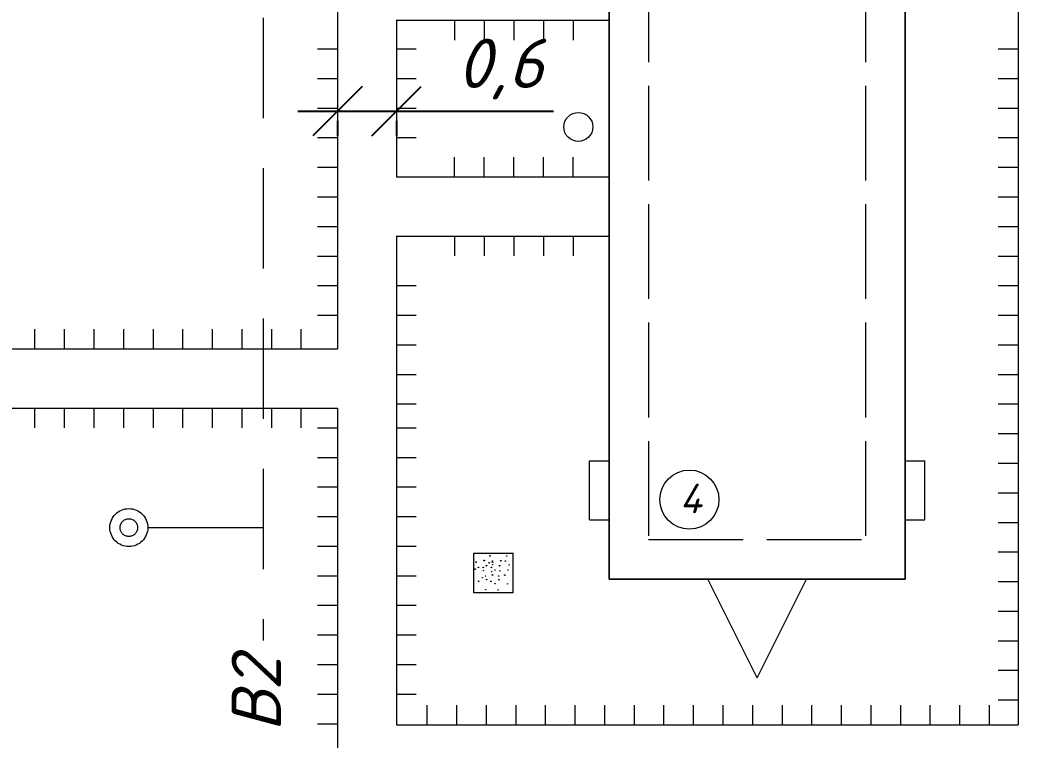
# Model space of a CAD drawing. Header units: millimetres. Extents: x 27137 to 30937, y -4667 to -569.
# Drawn here: x 28944.8 to 28995.4, y -2959 to -2922.5 of the extents above; entities that cross this region are included whole.
import ezdxf

# ---------------------------------------------------------------- set-up
doc = ezdxf.new("R2010")
doc.units = ezdxf.units.MM
doc.header["$LTSCALE"] = 0.4
doc.linetypes.add('ACAD_ISO02W100', pattern=[15, 12, -3])
doc.linetypes.add('штриховаяX2', pattern=[38.1, 25.4, -12.7])
doc.styles.add('Isocpeur', font='isocpeui.ttf', dxfattribs={"height": 2.5})
doc.styles.get("Standard").update_dxf_attribs({"font": 'isocpeui.ttf', "height": 2.5})
doc.dimstyles.new('06', dxfattribs={"dimtxt": 2.5, "dimasz": 2.5, "dimexe": 1.25, "dimexo": 0.625, "dimtad": 1, "dimdec": 0, "dimlfac": 200, "dimtxsty": 'Standard', "dimblk": 'OBLIQUE', "dimcen": 2.5, "dimdle": 2, "dimadec": 0, "dimazin": 0, "dimtfac": 1, "dimtdec": 0, "dimtmove": 0, "dimatfit": 3, "dimldrblk": 'OBLIQUE', "dimfxl": 1, "dimarcsym": 0})

# ---------------------------------------------------------------- blocks, each defined once
blk = doc.blocks.new('_Oblique')
at = {"color": 0, "linetype": 'ByBlock', "lineweight": -2}
blk.add_line((-0.5, -0.5), (0.5, 0.5), dxfattribs=at)
blk = doc.blocks.new('*D401')
at = {"color": 0, "lineweight": -2, "transparency": 16777216}
for p, q in [((28958.888, -2927.074), (28963.888, -2927.074)), ((28963.888, -2927.074), (28971.847, -2927.074)), ((28960.888, -2927.567), (28960.888, -2928.324)), ((28963.888, -2927.567), (28963.888, -2928.324))]:
    blk.add_line(p, q, dxfattribs=at)
at = {"layer": 'Defpoints', "color": 0, "transparency": 16777216}
for p in [(28960.888, -2926.942), (28963.888, -2926.942), (28963.888, -2927.074)]:
    blk.add_point(p, dxfattribs=at)
at = {"color": 0, "lineweight": -2, "transparency": 16777216, "xscale": 2.5, "yscale": 2.5, "zscale": 2.5, "rotation": 180}
blk.add_blockref('_Oblique', (28960.888, -2927.074), dxfattribs=at)
at = {"color": 0, "lineweight": -2, "transparency": 16777216, "xscale": 2.5, "yscale": 2.5, "zscale": 2.5}
blk.add_blockref('_Oblique', (28963.888, -2927.074), dxfattribs=at)
at = {"color": 0, "lineweight": 15, "transparency": 16777216, "insert": (28969.15, -2924.949), "char_height": 2.5, "attachment_point": 5, "style": 'Isocpeur'}
blk.add_mtext('0,6', dxfattribs=at)

msp = doc.modelspace()

# ---------------------------------------------------------------- linework, layer by layer
at = {"lineweight": 15}
for p, q in [((28960.8882, -2898.3179), (28960.8882, -2939.1305)), ((28995.3882, -2901.3179), (28995.3882, -2958.1837)), ((28974.6599, -2950.8012), (28974.6599, -2905.8012)), ((28974.6599, -2905.8012), (28974.6599, -2950.8012)), ((28989.6599, -2905.8012), (28989.6599, -2950.8012)), ((28989.6599, -2950.8012), (28989.6599, -2905.8012)), ((28963.8882, -2922.4762), (28963.8882, -2930.4168)), ((28963.8882, -2922.4762), (28974.6599, -2922.4762)), ((28966.8314, -2922.4762), (28966.8314, -2923.4762)), ((28966.8314, -2922.4762), (28966.8314, -2923.4762)), ((28968.3314, -2922.4762), (28968.3314, -2923.4762)), ((28968.3314, -2922.4762), (28968.3314, -2923.4762)), ((28969.8314, -2922.4762), (28969.8314, -2923.4762)), ((28969.8314, -2922.4762), (28969.8314, -2923.4762)), ((28969.8314, -2922.4762), (28969.8314, -2923.4762)), ((28969.8314, -2922.4762), (28969.8314, -2923.4762)), ((28971.3314, -2922.4762), (28971.3314, -2923.4762)), ((28971.3314, -2922.4762), (28971.3314, -2923.4762)), ((28972.8314, -2922.4762), (28972.8314, -2923.4762)), ((28972.8314, -2922.4762), (28972.8314, -2923.4762)), ((28960.8882, -2923.9418), (28959.8882, -2923.9418)), ((28960.8882, -2923.9418), (28959.8882, -2923.9418)), ((28960.8882, -2923.9418), (28959.8882, -2923.9418)), ((28960.8882, -2923.9418), (28959.8882, -2923.9418)), ((28960.8882, -2923.9418), (28959.8882, -2923.9418)), ((28960.8882, -2923.9418), (28959.8882, -2923.9418)), ((28960.8882, -2923.9418), (28959.8882, -2923.9418)), ((28960.8882, -2923.9418), (28959.8882, -2923.9418)), ((28960.8882, -2923.9418), (28959.8882, -2923.9418)), ((28960.8882, -2923.9418), (28959.8882, -2923.9418)), ((28960.8882, -2923.9418), (28959.8882, -2923.9418)), ((28964.8882, -2923.9418), (28963.8882, -2923.9418)), ((28964.8882, -2923.9418), (28963.8882, -2923.9418)), ((28964.8882, -2923.9418), (28963.8882, -2923.9418)), ((28964.8882, -2923.9418), (28963.8882, -2923.9418)), ((28964.8882, -2923.9418), (28963.8882, -2923.9418)), ((28964.8882, -2923.9418), (28963.8882, -2923.9418)), ((28964.8882, -2923.9418), (28963.8882, -2923.9418)), ((28964.8882, -2923.9418), (28963.8882, -2923.9418)), ((28964.8882, -2923.9418), (28963.8882, -2923.9418)), ((28964.8882, -2923.9418), (28963.8882, -2923.9418)), ((28964.8882, -2923.9418), (28963.8882, -2923.9418)), ((28964.8882, -2923.9418), (28963.8882, -2923.9418)), ((28964.8882, -2923.9418), (28963.8882, -2923.9418)), ((28995.3882, -2923.9418), (28994.3882, -2923.9418)), ((28995.3882, -2923.9418), (28994.3882, -2923.9418)), ((28995.3882, -2923.9418), (28994.3882, -2923.9418)), ((28960.8882, -2925.4418), (28959.8882, -2925.4418)), ((28960.8882, -2925.4418), (28959.8882, -2925.4418)), ((28960.8882, -2925.4418), (28959.8882, -2925.4418)), ((28960.8882, -2925.4418), (28959.8882, -2925.4418)), ((28960.8882, -2925.4418), (28959.8882, -2925.4418)), ((28960.8882, -2925.4418), (28959.8882, -2925.4418)), ((28960.8882, -2925.4418), (28959.8882, -2925.4418)), ((28960.8882, -2925.4418), (28959.8882, -2925.4418)), ((28964.8882, -2925.4418), (28963.8882, -2925.4418)), ((28964.8882, -2925.4418), (28963.8882, -2925.4418)), ((28964.8882, -2925.4418), (28963.8882, -2925.4418)), ((28964.8882, -2925.4418), (28963.8882, -2925.4418)), ((28964.8882, -2925.4418), (28963.8882, -2925.4418)), ((28964.8882, -2925.4418), (28963.8882, -2925.4418)), ((28964.8882, -2925.4418), (28963.8882, -2925.4418)), ((28964.8882, -2925.4418), (28963.8882, -2925.4418)), ((28964.8882, -2925.4418), (28963.8882, -2925.4418)), ((28964.8882, -2925.4418), (28963.8882, -2925.4418)), ((28964.8882, -2925.4418), (28963.8882, -2925.4418)), ((28964.8882, -2925.4418), (28963.8882, -2925.4418)), ((28964.8882, -2925.4418), (28963.8882, -2925.4418)), ((28964.8882, -2925.4418), (28963.8882, -2925.4418)), ((28964.8882, -2925.4418), (28963.8882, -2925.4418)), ((28964.8882, -2925.4418), (28963.8882, -2925.4418)), ((28964.8882, -2925.4418), (28963.8882, -2925.4418)), ((28995.3882, -2925.4418), (28994.3882, -2925.4418)), ((28995.3882, -2925.4418), (28994.3882, -2925.4418)), ((28995.3882, -2925.4418), (28994.3882, -2925.4418)), ((28995.3882, -2925.4418), (28994.3882, -2925.4418)), ((28995.3882, -2925.4418), (28994.3882, -2925.4418)), ((28960.8882, -2926.9418), (28959.8882, -2926.9418)), ((28960.8882, -2926.9418), (28959.8882, -2926.9418)), ((28960.8882, -2926.9418), (28959.8882, -2926.9418)), ((28960.8882, -2926.9418), (28959.8882, -2926.9418)), ((28960.8882, -2926.9418), (28959.8882, -2926.9418)), ((28960.8882, -2926.9418), (28959.8882, -2926.9418)), ((28960.8882, -2926.9418), (28959.8882, -2926.9418)), ((28960.8882, -2926.9418), (28959.8882, -2926.9418)), ((28964.8882, -2926.9418), (28963.8882, -2926.9418)), ((28964.8882, -2926.9418), (28963.8882, -2926.9418)), ((28964.8882, -2926.9418), (28963.8882, -2926.9418)), ((28964.8882, -2926.9418), (28963.8882, -2926.9418)), ((28964.8882, -2926.9418), (28963.8882, -2926.9418)), ((28964.8882, -2926.9418), (28963.8882, -2926.9418)), ((28964.8882, -2926.9418), (28963.8882, -2926.9418)), ((28964.8882, -2926.9418), (28963.8882, -2926.9418)), ((28964.8882, -2926.9418), (28963.8882, -2926.9418)), ((28964.8882, -2926.9418), (28963.8882, -2926.9418)), ((28964.8882, -2926.9418), (28963.8882, -2926.9418)), ((28995.3882, -2926.9418), (28994.3882, -2926.9418)), ((28995.3882, -2926.9418), (28994.3882, -2926.9418)), ((28995.3882, -2926.9418), (28994.3882, -2926.9418)), ((28995.3882, -2926.9418), (28994.3882, -2926.9418)), ((28995.3882, -2926.9418), (28994.3882, -2926.9418)), ((28995.3882, -2926.9418), (28994.3882, -2926.9418)), ((28995.3882, -2926.9418), (28994.3882, -2926.9418)), ((28995.3882, -2926.9418), (28994.3882, -2926.9418)), ((28995.3882, -2926.9418), (28994.3882, -2926.9418)), ((28995.3882, -2926.9418), (28994.3882, -2926.9418)), ((28995.3882, -2926.9418), (28994.3882, -2926.9418)), ((28960.8882, -2928.4418), (28959.8882, -2928.4418)), ((28960.8882, -2928.4418), (28959.8882, -2928.4418)), ((28960.8882, -2928.4418), (28959.8882, -2928.4418)), ((28960.8882, -2928.4418), (28959.8882, -2928.4418)), ((28960.8882, -2928.4418), (28959.8882, -2928.4418)), ((28960.8882, -2928.4418), (28959.8882, -2928.4418)), ((28964.8882, -2928.4418), (28963.8882, -2928.4418)), ((28964.8882, -2928.4418), (28963.8882, -2928.4418)), ((28964.8882, -2928.4418), (28963.8882, -2928.4418)), ((28964.8882, -2928.4418), (28963.8882, -2928.4418)), ((28964.8882, -2928.4418), (28963.8882, -2928.4418)), ((28964.8882, -2928.4418), (28963.8882, -2928.4418)), ((28964.8882, -2928.4418), (28963.8882, -2928.4418)), ((28964.8882, -2928.4418), (28963.8882, -2928.4418)), ((28964.8882, -2928.4418), (28963.8882, -2928.4418)), ((28964.8882, -2928.4418), (28963.8882, -2928.4418)), ((28964.8882, -2928.4418), (28963.8882, -2928.4418)), ((28964.8882, -2928.4418), (28963.8882, -2928.4418)), ((28964.8882, -2928.4418), (28963.8882, -2928.4418)), ((28995.3882, -2928.4418), (28994.3882, -2928.4418)), ((28995.3882, -2928.4418), (28994.3882, -2928.4418)), ((28995.3882, -2928.4418), (28994.3882, -2928.4418)), ((28995.3882, -2928.4418), (28994.3882, -2928.4418)), ((28995.3882, -2928.4418), (28994.3882, -2928.4418)), ((28995.3882, -2928.4418), (28994.3882, -2928.4418)), ((28995.3882, -2928.4418), (28994.3882, -2928.4418)), ((28995.3882, -2928.4418), (28994.3882, -2928.4418)), ((28966.8314, -2930.4168), (28966.8314, -2929.4168)), ((28966.8314, -2930.4168), (28966.8314, -2929.4168)), ((28968.3314, -2930.4168), (28968.3314, -2929.4168)), ((28968.3314, -2930.4168), (28968.3314, -2929.4168)), ((28969.8314, -2930.4168), (28969.8314, -2929.4168)), ((28969.8314, -2930.4168), (28969.8314, -2929.4168)), ((28969.8314, -2930.4168), (28969.8314, -2929.4168)), ((28969.8314, -2930.4168), (28969.8314, -2929.4168)), ((28971.3314, -2930.4168), (28971.3314, -2929.4168)), ((28971.3314, -2930.4168), (28971.3314, -2929.4168)), ((28972.8314, -2930.4168), (28972.8314, -2929.4168)), ((28972.8314, -2930.4168), (28972.8314, -2929.4168)), ((28960.8882, -2929.9418), (28959.8882, -2929.9418)), ((28960.8882, -2929.9418), (28959.8882, -2929.9418)), ((28960.8882, -2929.9418), (28959.8882, -2929.9418)), ((28995.3882, -2929.9418), (28994.3882, -2929.9418)), ((28995.3882, -2929.9418), (28994.3882, -2929.9418)), ((28995.3882, -2929.9418), (28994.3882, -2929.9418)), ((28995.3882, -2929.9418), (28994.3882, -2929.9418)), ((28995.3882, -2929.9418), (28994.3882, -2929.9418)), ((28995.3882, -2929.9418), (28994.3882, -2929.9418)), ((28995.3882, -2929.9418), (28994.3882, -2929.9418)), ((28995.3882, -2929.9418), (28994.3882, -2929.9418)), ((28963.8882, -2930.4168), (28974.6599, -2930.4168)), ((28960.8882, -2931.4418), (28959.8882, -2931.4418)), ((28960.8882, -2931.4418), (28959.8882, -2931.4418)), ((28960.8882, -2931.4418), (28959.8882, -2931.4418)), ((28960.8882, -2931.4418), (28959.8882, -2931.4418)), ((28960.8882, -2931.4418), (28959.8882, -2931.4418)), ((28995.3882, -2931.4418), (28994.3882, -2931.4418)), ((28995.3882, -2931.4418), (28994.3882, -2931.4418)), ((28995.3882, -2931.4418), (28994.3882, -2931.4418)), ((28995.3882, -2931.4418), (28994.3882, -2931.4418)), ((28995.3882, -2931.4418), (28994.3882, -2931.4418)), ((28995.3882, -2931.4418), (28994.3882, -2931.4418)), ((28960.8882, -2932.9418), (28959.8882, -2932.9418)), ((28960.8882, -2932.9418), (28959.8882, -2932.9418)), ((28960.8882, -2932.9418), (28959.8882, -2932.9418)), ((28960.8882, -2932.9418), (28959.8882, -2932.9418)), ((28960.8882, -2932.9418), (28959.8882, -2932.9418)), ((28960.8882, -2932.9418), (28959.8882, -2932.9418)), ((28960.8882, -2932.9418), (28959.8882, -2932.9418)), ((28960.8882, -2932.9418), (28959.8882, -2932.9418)), ((28960.8882, -2932.9418), (28959.8882, -2932.9418)), ((28960.8882, -2932.9418), (28959.8882, -2932.9418)), ((28960.8882, -2932.9418), (28959.8882, -2932.9418)), ((28995.3882, -2932.9418), (28994.3882, -2932.9418)), ((28995.3882, -2932.9418), (28994.3882, -2932.9418)), ((28995.3882, -2932.9418), (28994.3882, -2932.9418)), ((28963.8882, -2933.4168), (28963.8882, -2942.1305)), ((28963.8882, -2933.4168), (28974.6599, -2933.4168)), ((28966.8314, -2933.4168), (28966.8314, -2934.4168)), ((28966.8314, -2933.4168), (28966.8314, -2934.4168)), ((28968.3314, -2933.4168), (28968.3314, -2934.4168)), ((28968.3314, -2933.4168), (28968.3314, -2934.4168)), ((28969.8314, -2933.4168), (28969.8314, -2934.4168)), ((28969.8314, -2933.4168), (28969.8314, -2934.4168)), ((28969.8314, -2933.4168), (28969.8314, -2934.4168)), ((28969.8314, -2933.4168), (28969.8314, -2934.4168)), ((28971.3314, -2933.4168), (28971.3314, -2934.4168)), ((28971.3314, -2933.4168), (28971.3314, -2934.4168)), ((28972.8314, -2933.4168), (28972.8314, -2934.4168)), ((28972.8314, -2933.4168), (28972.8314, -2934.4168)), ((28960.8882, -2934.4418), (28959.8882, -2934.4418)), ((28960.8882, -2934.4418), (28959.8882, -2934.4418)), ((28960.8882, -2934.4418), (28959.8882, -2934.4418)), ((28960.8882, -2934.4418), (28959.8882, -2934.4418)), ((28960.8882, -2934.4418), (28959.8882, -2934.4418)), ((28960.8882, -2934.4418), (28959.8882, -2934.4418)), ((28960.8882, -2934.4418), (28959.8882, -2934.4418)), ((28960.8882, -2934.4418), (28959.8882, -2934.4418)), ((28995.3882, -2934.4418), (28994.3882, -2934.4418)), ((28995.3882, -2934.4418), (28994.3882, -2934.4418)), ((28995.3882, -2934.4418), (28994.3882, -2934.4418)), ((28995.3882, -2934.4418), (28994.3882, -2934.4418)), ((28995.3882, -2934.4418), (28994.3882, -2934.4418)), ((28960.8882, -2935.9418), (28959.8882, -2935.9418)), ((28960.8882, -2935.9418), (28959.8882, -2935.9418)), ((28960.8882, -2935.9418), (28959.8882, -2935.9418)), ((28960.8882, -2935.9418), (28959.8882, -2935.9418)), ((28960.8882, -2935.9418), (28959.8882, -2935.9418)), ((28960.8882, -2935.9418), (28959.8882, -2935.9418)), ((28960.8882, -2935.9418), (28959.8882, -2935.9418)), ((28960.8882, -2935.9418), (28959.8882, -2935.9418)), ((28964.8882, -2935.9418), (28963.8882, -2935.9418)), ((28964.8882, -2935.9418), (28963.8882, -2935.9418)), ((28964.8882, -2935.9418), (28963.8882, -2935.9418)), ((28964.8882, -2935.9418), (28963.8882, -2935.9418)), ((28964.8882, -2935.9418), (28963.8882, -2935.9418)), ((28964.8882, -2935.9418), (28963.8882, -2935.9418)), ((28964.8882, -2935.9418), (28963.8882, -2935.9418)), ((28964.8882, -2935.9418), (28963.8882, -2935.9418)), ((28995.3882, -2935.9418), (28994.3882, -2935.9418)), ((28995.3882, -2935.9418), (28994.3882, -2935.9418)), ((28995.3882, -2935.9418), (28994.3882, -2935.9418)), ((28995.3882, -2935.9418), (28994.3882, -2935.9418)), ((28995.3882, -2935.9418), (28994.3882, -2935.9418)), ((28995.3882, -2935.9418), (28994.3882, -2935.9418)), ((28995.3882, -2935.9418), (28994.3882, -2935.9418)), ((28995.3882, -2935.9418), (28994.3882, -2935.9418)), ((28995.3882, -2935.9418), (28994.3882, -2935.9418)), ((28995.3882, -2935.9418), (28994.3882, -2935.9418)), ((28995.3882, -2935.9418), (28994.3882, -2935.9418)), ((28995.3882, -2935.9418), (28994.3882, -2935.9418)), ((28995.3882, -2935.9418), (28994.3882, -2935.9418)), ((28995.3882, -2935.9418), (28994.3882, -2935.9418)), ((28995.3882, -2935.9418), (28994.3882, -2935.9418)), ((28995.3882, -2935.9418), (28994.3882, -2935.9418)), ((28995.3882, -2935.9418), (28994.3882, -2935.9418)), ((28995.3882, -2935.9418), (28994.3882, -2935.9418)), ((28995.3882, -2935.9418), (28994.3882, -2935.9418)), ((28995.3882, -2935.9418), (28994.3882, -2935.9418)), ((28995.3882, -2935.9418), (28994.3882, -2935.9418)), ((28995.3882, -2935.9418), (28994.3882, -2935.9418)), ((28960.8882, -2937.4418), (28959.8882, -2937.4418)), ((28960.8882, -2937.4418), (28959.8882, -2937.4418)), ((28960.8882, -2937.4418), (28959.8882, -2937.4418)), ((28964.8882, -2937.4418), (28963.8882, -2937.4418)), ((28964.8882, -2937.4418), (28963.8882, -2937.4418)), ((28964.8882, -2937.4418), (28963.8882, -2937.4418)), ((28964.8882, -2937.4418), (28963.8882, -2937.4418)), ((28964.8882, -2937.4418), (28963.8882, -2937.4418)), ((28964.8882, -2937.4418), (28963.8882, -2937.4418)), ((28964.8882, -2937.4418), (28963.8882, -2937.4418)), ((28964.8882, -2937.4418), (28963.8882, -2937.4418)), ((28964.8882, -2937.4418), (28963.8882, -2937.4418)), ((28964.8882, -2937.4418), (28963.8882, -2937.4418)), ((28964.8882, -2937.4418), (28963.8882, -2937.4418)), ((28964.8882, -2937.4418), (28963.8882, -2937.4418)), ((28964.8882, -2937.4418), (28963.8882, -2937.4418)), ((28964.8882, -2937.4418), (28963.8882, -2937.4418)), ((28964.8882, -2937.4418), (28963.8882, -2937.4418)), ((28964.8882, -2937.4418), (28963.8882, -2937.4418)), ((28964.8882, -2937.4418), (28963.8882, -2937.4418)), ((28964.8882, -2937.4418), (28963.8882, -2937.4418)), ((28964.8882, -2937.4418), (28963.8882, -2937.4418)), ((28964.8882, -2937.4418), (28963.8882, -2937.4418)), ((28964.8882, -2937.4418), (28963.8882, -2937.4418)), ((28964.8882, -2937.4418), (28963.8882, -2937.4418)), ((28995.3882, -2937.4418), (28994.3882, -2937.4418)), ((28995.3882, -2937.4418), (28994.3882, -2937.4418)), ((28995.3882, -2937.4418), (28994.3882, -2937.4418)), ((28995.3882, -2937.4418), (28994.3882, -2937.4418)), ((28995.3882, -2937.4418), (28994.3882, -2937.4418)), ((28995.3882, -2937.4418), (28994.3882, -2937.4418)), ((28995.3882, -2937.4418), (28994.3882, -2937.4418)), ((28995.3882, -2937.4418), (28994.3882, -2937.4418)), ((28945.5597, -2939.1305), (28945.5597, -2938.1305)), ((28945.5597, -2939.1305), (28945.5597, -2938.1305)), ((28947.0597, -2939.1305), (28947.0597, -2938.1305)), ((28947.0597, -2939.1305), (28947.0597, -2938.1305)), ((28947.0597, -2939.1305), (28947.0597, -2938.1305)), ((28947.0597, -2939.1305), (28947.0597, -2938.1305)), ((28948.5597, -2939.1305), (28948.5597, -2938.1305)), ((28948.5597, -2939.1305), (28948.5597, -2938.1305)), ((28950.0597, -2939.1305), (28950.0597, -2938.1305)), ((28950.0597, -2939.1305), (28950.0597, -2938.1305)), ((28951.5597, -2939.1305), (28951.5597, -2938.1305)), ((28951.5597, -2939.1305), (28951.5597, -2938.1305)), ((28953.0597, -2939.1305), (28953.0597, -2938.1305)), ((28953.0597, -2939.1305), (28953.0597, -2938.1305)), ((28954.5597, -2939.1305), (28954.5597, -2938.1305)), ((28954.5597, -2939.1305), (28954.5597, -2938.1305)), ((28956.0597, -2939.1305), (28956.0597, -2938.1305)), ((28956.0597, -2939.1305), (28956.0597, -2938.1305)), ((28957.5597, -2939.1305), (28957.5597, -2938.1305)), ((28957.5597, -2939.1305), (28957.5597, -2938.1305)), ((28959.0597, -2939.1305), (28959.0597, -2938.1305)), ((28959.0597, -2939.1305), (28959.0597, -2938.1305)), ((28921.5597, -2939.1305), (28960.8882, -2939.1305)), ((28964.8882, -2938.9418), (28963.8882, -2938.9418)), ((28964.8882, -2938.9418), (28963.8882, -2938.9418)), ((28964.8882, -2938.9418), (28963.8882, -2938.9418)), ((28964.8882, -2938.9418), (28963.8882, -2938.9418)), ((28964.8882, -2938.9418), (28963.8882, -2938.9418)), ((28964.8882, -2938.9418), (28963.8882, -2938.9418)), ((28964.8882, -2938.9418), (28963.8882, -2938.9418)), ((28964.8882, -2938.9418), (28963.8882, -2938.9418)), ((28964.8882, -2938.9418), (28963.8882, -2938.9418)), ((28964.8882, -2938.9418), (28963.8882, -2938.9418)), ((28964.8882, -2938.9418), (28963.8882, -2938.9418)), ((28995.3882, -2938.9418), (28994.3882, -2938.9418)), ((28995.3882, -2938.9418), (28994.3882, -2938.9418)), ((28995.3882, -2938.9418), (28994.3882, -2938.9418)), ((28995.3882, -2938.9418), (28994.3882, -2938.9418)), ((28995.3882, -2938.9418), (28994.3882, -2938.9418)), ((28995.3882, -2938.9418), (28994.3882, -2938.9418)), ((28995.3882, -2938.9418), (28994.3882, -2938.9418)), ((28995.3882, -2938.9418), (28994.3882, -2938.9418)), ((28995.3882, -2938.9418), (28994.3882, -2938.9418)), ((28995.3882, -2938.9418), (28994.3882, -2938.9418)), ((28995.3882, -2938.9418), (28994.3882, -2938.9418)), ((28995.3882, -2938.9418), (28994.3882, -2938.9418)), ((28995.3882, -2938.9418), (28994.3882, -2938.9418)), ((28995.3882, -2938.9418), (28994.3882, -2938.9418)), ((28995.3882, -2938.9418), (28994.3882, -2938.9418)), ((28995.3882, -2938.9418), (28994.3882, -2938.9418)), ((28995.3882, -2938.9418), (28994.3882, -2938.9418)), ((28995.3882, -2938.9418), (28994.3882, -2938.9418)), ((28995.3882, -2938.9418), (28994.3882, -2938.9418)), ((28964.8882, -2940.4418), (28963.8882, -2940.4418)), ((28964.8882, -2940.4418), (28963.8882, -2940.4418)), ((28964.8882, -2940.4418), (28963.8882, -2940.4418)), ((28964.8882, -2940.4418), (28963.8882, -2940.4418)), ((28964.8882, -2940.4418), (28963.8882, -2940.4418)), ((28964.8882, -2940.4418), (28963.8882, -2940.4418)), ((28964.8882, -2940.4418), (28963.8882, -2940.4418)), ((28964.8882, -2940.4418), (28963.8882, -2940.4418)), ((28995.3882, -2940.4418), (28994.3882, -2940.4418)), ((28995.3882, -2940.4418), (28994.3882, -2940.4418)), ((28995.3882, -2940.4418), (28994.3882, -2940.4418)), ((28995.3882, -2940.4418), (28994.3882, -2940.4418)), ((28995.3882, -2940.4418), (28994.3882, -2940.4418)), ((28995.3882, -2940.4418), (28994.3882, -2940.4418)), ((28995.3882, -2940.4418), (28994.3882, -2940.4418)), ((28995.3882, -2940.4418), (28994.3882, -2940.4418)), ((28995.3882, -2940.4418), (28994.3882, -2940.4418)), ((28995.3882, -2940.4418), (28994.3882, -2940.4418)), ((28995.3882, -2940.4418), (28994.3882, -2940.4418)), ((28995.3882, -2940.4418), (28994.3882, -2940.4418)), ((28995.3882, -2940.4418), (28994.3882, -2940.4418)), ((28995.3882, -2940.4418), (28994.3882, -2940.4418)), ((28921.5597, -2942.1305), (28960.8882, -2942.1305)), ((28945.5597, -2943.1305), (28945.5597, -2942.1305)), ((28945.5597, -2943.1305), (28945.5597, -2942.1305)), ((28947.0597, -2943.1305), (28947.0597, -2942.1305)), ((28947.0597, -2943.1305), (28947.0597, -2942.1305)), ((28947.0597, -2943.1305), (28947.0597, -2942.1305)), ((28947.0597, -2943.1305), (28947.0597, -2942.1305)), ((28948.5597, -2943.1305), (28948.5597, -2942.1305)), ((28948.5597, -2943.1305), (28948.5597, -2942.1305)), ((28950.0597, -2943.1305), (28950.0597, -2942.1305)), ((28950.0597, -2943.1305), (28950.0597, -2942.1305)), ((28951.5597, -2943.1305), (28951.5597, -2942.1305)), ((28951.5597, -2943.1305), (28951.5597, -2942.1305)), ((28953.0597, -2943.1305), (28953.0597, -2942.1305)), ((28953.0597, -2943.1305), (28953.0597, -2942.1305)), ((28954.5597, -2943.1305), (28954.5597, -2942.1305)), ((28954.5597, -2943.1305), (28954.5597, -2942.1305)), ((28956.0597, -2943.1305), (28956.0597, -2942.1305)), ((28956.0597, -2943.1305), (28956.0597, -2942.1305)), ((28957.5597, -2943.1305), (28957.5597, -2942.1305)), ((28957.5597, -2943.1305), (28957.5597, -2942.1305)), ((28959.0597, -2943.1305), (28959.0597, -2942.1305)), ((28959.0597, -2943.1305), (28959.0597, -2942.1305)), ((28964.8882, -2941.9418), (28963.8882, -2941.9418)), ((28964.8882, -2941.9418), (28963.8882, -2941.9418)), ((28964.8882, -2941.9418), (28963.8882, -2941.9418)), ((28995.3882, -2941.9418), (28994.3882, -2941.9418)), ((28995.3882, -2941.9418), (28994.3882, -2941.9418)), ((28995.3882, -2941.9418), (28994.3882, -2941.9418)), ((28995.3882, -2941.9418), (28994.3882, -2941.9418)), ((28995.3882, -2941.9418), (28994.3882, -2941.9418)), ((28995.3882, -2941.9418), (28994.3882, -2941.9418)), ((28995.3882, -2941.9418), (28994.3882, -2941.9418)), ((28995.3882, -2941.9418), (28994.3882, -2941.9418)), ((28995.3882, -2941.9418), (28994.3882, -2941.9418)), ((28995.3882, -2941.9418), (28994.3882, -2941.9418)), ((28995.3882, -2941.9418), (28994.3882, -2941.9418)), ((28960.8882, -2943.1465), (28959.8882, -2943.1465)), ((28960.8882, -2943.1465), (28959.8882, -2943.1465)), ((28960.8882, -2943.1465), (28959.8882, -2943.1465)), ((28960.8882, -2943.1465), (28959.8882, -2943.1465)), ((28960.8882, -2943.1465), (28959.8882, -2943.1465)), ((28960.8882, -2943.1465), (28959.8882, -2943.1465)), ((28960.8882, -2943.1465), (28959.8882, -2943.1465)), ((28960.8882, -2943.1465), (28959.8882, -2943.1465)), ((28964.8882, -2943.1465), (28963.8882, -2943.1465)), ((28964.8882, -2943.1465), (28963.8882, -2943.1465)), ((28964.8882, -2943.1465), (28963.8882, -2943.1465)), ((28964.8882, -2943.1465), (28963.8882, -2943.1465)), ((28964.8882, -2943.1465), (28963.8882, -2943.1465)), ((28964.8882, -2943.1465), (28963.8882, -2943.1465)), ((28964.8882, -2943.1465), (28963.8882, -2943.1465)), ((28964.8882, -2943.1465), (28963.8882, -2943.1465)), ((28964.8882, -2943.1465), (28963.8882, -2943.1465)), ((28964.8882, -2943.1465), (28963.8882, -2943.1465)), ((28964.8882, -2943.1465), (28963.8882, -2943.1465)), ((28995.3882, -2943.4418), (28994.3882, -2943.4418)), ((28995.3882, -2943.4418), (28994.3882, -2943.4418)), ((28995.3882, -2943.4418), (28994.3882, -2943.4418)), ((28995.3882, -2943.4418), (28994.3882, -2943.4418)), ((28995.3882, -2943.4418), (28994.3882, -2943.4418)), ((28995.3882, -2943.4418), (28994.3882, -2943.4418)), ((28995.3882, -2943.4418), (28994.3882, -2943.4418)), ((28995.3882, -2943.4418), (28994.3882, -2943.4418)), ((28995.3882, -2943.4418), (28994.3882, -2943.4418)), ((28995.3882, -2943.4418), (28994.3882, -2943.4418)), ((28995.3882, -2943.4418), (28994.3882, -2943.4418)), ((28960.8882, -2944.6465), (28959.8882, -2944.6465)), ((28960.8882, -2944.6465), (28959.8882, -2944.6465)), ((28960.8882, -2944.6465), (28959.8882, -2944.6465)), ((28960.8882, -2944.6465), (28959.8882, -2944.6465)), ((28960.8882, -2944.6465), (28959.8882, -2944.6465)), ((28960.8882, -2944.6465), (28959.8882, -2944.6465)), ((28964.8882, -2944.6465), (28963.8882, -2944.6465)), ((28964.8882, -2944.6465), (28963.8882, -2944.6465)), ((28964.8882, -2944.6465), (28963.8882, -2944.6465)), ((28964.8882, -2944.6465), (28963.8882, -2944.6465)), ((28964.8882, -2944.6465), (28963.8882, -2944.6465)), ((28964.8882, -2944.6465), (28963.8882, -2944.6465)), ((28964.8882, -2944.6465), (28963.8882, -2944.6465)), ((28964.8882, -2944.6465), (28963.8882, -2944.6465)), ((28964.8882, -2944.6465), (28963.8882, -2944.6465)), ((28964.8882, -2944.6465), (28963.8882, -2944.6465)), ((28964.8882, -2944.6465), (28963.8882, -2944.6465)), ((28964.8882, -2944.6465), (28963.8882, -2944.6465)), ((28964.8882, -2944.6465), (28963.8882, -2944.6465)), ((28973.6599, -2947.8012), (28973.6599, -2944.8012)), ((28989.6599, -2944.8012), (28990.6599, -2944.8012)), ((28990.6599, -2947.8012), (28990.6599, -2944.8012)), ((28995.3882, -2944.9418), (28994.3882, -2944.9418)), ((28995.3882, -2944.9418), (28994.3882, -2944.9418)), ((28995.3882, -2944.9418), (28994.3882, -2944.9418)), ((28995.3882, -2944.9418), (28994.3882, -2944.9418)), ((28995.3882, -2944.9418), (28994.3882, -2944.9418)), ((28995.3882, -2944.9418), (28994.3882, -2944.9418)), ((28995.3882, -2944.9418), (28994.3882, -2944.9418)), ((28995.3882, -2944.9418), (28994.3882, -2944.9418)), ((28995.3882, -2944.9418), (28994.3882, -2944.9418)), ((28995.3882, -2944.9418), (28994.3882, -2944.9418)), ((28995.3882, -2944.9418), (28994.3882, -2944.9418)), ((28995.3882, -2944.9418), (28994.3882, -2944.9418)), ((28995.3882, -2944.9418), (28994.3882, -2944.9418)), ((28995.3882, -2944.9418), (28994.3882, -2944.9418)), ((28960.8882, -2946.1465), (28959.8882, -2946.1465)), ((28960.8882, -2946.1465), (28959.8882, -2946.1465)), ((28960.8882, -2946.1465), (28959.8882, -2946.1465)), ((28964.8882, -2946.1465), (28963.8882, -2946.1465)), ((28964.8882, -2946.1465), (28963.8882, -2946.1465)), ((28964.8882, -2946.1465), (28963.8882, -2946.1465)), ((28964.8882, -2946.1465), (28963.8882, -2946.1465)), ((28964.8882, -2946.1465), (28963.8882, -2946.1465)), ((28964.8882, -2946.1465), (28963.8882, -2946.1465)), ((28964.8882, -2946.1465), (28963.8882, -2946.1465)), ((28964.8882, -2946.1465), (28963.8882, -2946.1465)), ((28964.8882, -2946.1465), (28963.8882, -2946.1465)), ((28964.8882, -2946.1465), (28963.8882, -2946.1465)), ((28964.8882, -2946.1465), (28963.8882, -2946.1465)), ((28964.8882, -2946.1465), (28963.8882, -2946.1465)), ((28964.8882, -2946.1465), (28963.8882, -2946.1465)), ((28964.8882, -2946.1465), (28963.8882, -2946.1465)), ((28995.3882, -2946.4418), (28994.3882, -2946.4418)), ((28995.3882, -2946.4418), (28994.3882, -2946.4418)), ((28995.3882, -2946.4418), (28994.3882, -2946.4418)), ((28995.3882, -2946.4418), (28994.3882, -2946.4418)), ((28995.3882, -2946.4418), (28994.3882, -2946.4418)), ((28995.3882, -2946.4418), (28994.3882, -2946.4418)), ((28995.3882, -2946.4418), (28994.3882, -2946.4418)), ((28995.3882, -2946.4418), (28994.3882, -2946.4418)), ((28995.3882, -2946.4418), (28994.3882, -2946.4418)), ((28995.3882, -2946.4418), (28994.3882, -2946.4418)), ((28995.3882, -2946.4418), (28994.3882, -2946.4418)), ((28995.3882, -2946.4418), (28994.3882, -2946.4418)), ((28995.3882, -2946.4418), (28994.3882, -2946.4418)), ((28960.8882, -2947.6465), (28959.8882, -2947.6465)), ((28960.8882, -2947.6465), (28959.8882, -2947.6465)), ((28960.8882, -2947.6465), (28959.8882, -2947.6465)), ((28960.8882, -2947.6465), (28959.8882, -2947.6465)), ((28960.8882, -2947.6465), (28959.8882, -2947.6465)), ((28964.8882, -2947.6465), (28963.8882, -2947.6465)), ((28964.8882, -2947.6465), (28963.8882, -2947.6465)), ((28964.8882, -2947.6465), (28963.8882, -2947.6465)), ((28964.8882, -2947.6465), (28963.8882, -2947.6465)), ((28964.8882, -2947.6465), (28963.8882, -2947.6465)), ((28964.8882, -2947.6465), (28963.8882, -2947.6465)), ((28964.8882, -2947.6465), (28963.8882, -2947.6465)), ((28964.8882, -2947.6465), (28963.8882, -2947.6465)), ((28973.6599, -2947.8012), (28974.6599, -2947.8012)), ((28989.6599, -2947.8012), (28990.6599, -2947.8012)), ((28995.3882, -2947.9418), (28994.3882, -2947.9418)), ((28995.3882, -2947.9418), (28994.3882, -2947.9418)), ((28995.3882, -2947.9418), (28994.3882, -2947.9418)), ((28995.3882, -2947.9418), (28994.3882, -2947.9418)), ((28995.3882, -2947.9418), (28994.3882, -2947.9418)), ((28995.3882, -2947.9418), (28994.3882, -2947.9418)), ((28995.3882, -2947.9418), (28994.3882, -2947.9418)), ((28995.3882, -2947.9418), (28994.3882, -2947.9418)), ((28995.3882, -2947.9418), (28994.3882, -2947.9418)), ((28995.3882, -2947.9418), (28994.3882, -2947.9418)), ((28995.3882, -2947.9418), (28994.3882, -2947.9418)), ((28995.3882, -2947.9418), (28994.3882, -2947.9418)), ((28995.3882, -2947.9418), (28994.3882, -2947.9418)), ((28995.3882, -2947.9418), (28994.3882, -2947.9418)), ((28995.3882, -2947.9418), (28994.3882, -2947.9418)), ((28995.3882, -2947.9418), (28994.3882, -2947.9418)), ((28995.3882, -2947.9418), (28994.3882, -2947.9418)), ((28995.3882, -2947.9418), (28994.3882, -2947.9418)), ((28995.3882, -2947.9418), (28994.3882, -2947.9418)), ((28960.8882, -2949.1465), (28959.8882, -2949.1465)), ((28960.8882, -2949.1465), (28959.8882, -2949.1465)), ((28960.8882, -2949.1465), (28959.8882, -2949.1465)), ((28960.8882, -2949.1465), (28959.8882, -2949.1465)), ((28960.8882, -2949.1465), (28959.8882, -2949.1465)), ((28960.8882, -2949.1465), (28959.8882, -2949.1465)), ((28960.8882, -2949.1465), (28959.8882, -2949.1465)), ((28960.8882, -2949.1465), (28959.8882, -2949.1465)), ((28960.8882, -2949.1465), (28959.8882, -2949.1465)), ((28960.8882, -2949.1465), (28959.8882, -2949.1465)), ((28960.8882, -2949.1465), (28959.8882, -2949.1465)), ((28964.8882, -2949.1465), (28963.8882, -2949.1465)), ((28964.8882, -2949.1465), (28963.8882, -2949.1465)), ((28964.8882, -2949.1465), (28963.8882, -2949.1465)), ((28964.8882, -2949.1465), (28963.8882, -2949.1465)), ((28964.8882, -2949.1465), (28963.8882, -2949.1465)), ((28964.8882, -2949.1465), (28963.8882, -2949.1465)), ((28964.8882, -2949.1465), (28963.8882, -2949.1465)), ((28964.8882, -2949.1465), (28963.8882, -2949.1465)), ((28964.8882, -2949.1465), (28963.8882, -2949.1465)), ((28964.8882, -2949.1465), (28963.8882, -2949.1465)), ((28964.8882, -2949.1465), (28963.8882, -2949.1465)), ((28964.8882, -2949.1465), (28963.8882, -2949.1465)), ((28964.8882, -2949.1465), (28963.8882, -2949.1465)), ((28964.8882, -2949.1465), (28963.8882, -2949.1465)), ((28964.8882, -2949.1465), (28963.8882, -2949.1465)), ((28964.8882, -2949.1465), (28963.8882, -2949.1465)), ((28964.8882, -2949.1465), (28963.8882, -2949.1465)), ((28964.8882, -2949.1465), (28963.8882, -2949.1465)), ((28964.8882, -2949.1465), (28963.8882, -2949.1465)), ((28967.8031, -2951.4893), (28967.8031, -2949.4893)), ((28967.8031, -2949.4893), (28969.8031, -2949.4893)), ((28995.3882, -2949.4418), (28994.3882, -2949.4418)), ((28995.3882, -2949.4418), (28994.3882, -2949.4418)), ((28995.3882, -2949.4418), (28994.3882, -2949.4418)), ((28995.3882, -2949.4418), (28994.3882, -2949.4418)), ((28995.3882, -2949.4418), (28994.3882, -2949.4418)), ((28995.3882, -2949.4418), (28994.3882, -2949.4418)), ((28995.3882, -2949.4418), (28994.3882, -2949.4418)), ((28995.3882, -2949.4418), (28994.3882, -2949.4418)), ((28995.3882, -2949.4418), (28994.3882, -2949.4418)), ((28995.3882, -2949.4418), (28994.3882, -2949.4418)), ((28995.3882, -2949.4418), (28994.3882, -2949.4418)), ((28995.3882, -2949.4418), (28994.3882, -2949.4418)), ((28995.3882, -2949.4418), (28994.3882, -2949.4418)), ((28995.3882, -2949.4418), (28994.3882, -2949.4418)), ((28960.8882, -2950.6465), (28959.8882, -2950.6465)), ((28960.8882, -2950.6465), (28959.8882, -2950.6465)), ((28960.8882, -2950.6465), (28959.8882, -2950.6465)), ((28960.8882, -2950.6465), (28959.8882, -2950.6465)), ((28960.8882, -2950.6465), (28959.8882, -2950.6465)), ((28960.8882, -2950.6465), (28959.8882, -2950.6465)), ((28960.8882, -2950.6465), (28959.8882, -2950.6465)), ((28960.8882, -2950.6465), (28959.8882, -2950.6465)), ((28964.8882, -2950.6465), (28963.8882, -2950.6465)), ((28964.8882, -2950.6465), (28963.8882, -2950.6465)), ((28964.8882, -2950.6465), (28963.8882, -2950.6465)), ((28964.8882, -2950.6465), (28963.8882, -2950.6465)), ((28964.8882, -2950.6465), (28963.8882, -2950.6465)), ((28964.8882, -2950.6465), (28963.8882, -2950.6465)), ((28964.8882, -2950.6465), (28963.8882, -2950.6465)), ((28964.8882, -2950.6465), (28963.8882, -2950.6465)), ((28964.8882, -2950.6465), (28963.8882, -2950.6465)), ((28964.8882, -2950.6465), (28963.8882, -2950.6465)), ((28964.8882, -2950.6465), (28963.8882, -2950.6465)), ((28964.8882, -2950.6465), (28963.8882, -2950.6465)), ((28964.8882, -2950.6465), (28963.8882, -2950.6465)), ((28964.8882, -2950.6465), (28963.8882, -2950.6465)), ((28964.8882, -2950.6465), (28963.8882, -2950.6465)), ((28964.8882, -2950.6465), (28963.8882, -2950.6465)), ((28964.8882, -2950.6465), (28963.8882, -2950.6465)), ((28964.8882, -2950.6465), (28963.8882, -2950.6465)), ((28964.8882, -2950.6465), (28963.8882, -2950.6465)), ((28989.6599, -2950.8012), (28974.6599, -2950.8012)), ((28974.6599, -2950.8012), (28989.6599, -2950.8012)), ((28982.1599, -2955.8012), (28979.6599, -2950.8012)), ((28982.1599, -2955.8012), (28984.6599, -2950.8012)), ((28987.4532, -2950.8012), (28982.4532, -2950.8012)), ((28995.3882, -2950.9418), (28994.3882, -2950.9418)), ((28995.3882, -2950.9418), (28994.3882, -2950.9418)), ((28995.3882, -2950.9418), (28994.3882, -2950.9418)), ((28995.3882, -2950.9418), (28994.3882, -2950.9418)), ((28995.3882, -2950.9418), (28994.3882, -2950.9418)), ((28995.3882, -2950.9418), (28994.3882, -2950.9418)), ((28995.3882, -2950.9418), (28994.3882, -2950.9418)), ((28995.3882, -2950.9418), (28994.3882, -2950.9418)), ((28995.3882, -2950.9418), (28994.3882, -2950.9418)), ((28995.3882, -2950.9418), (28994.3882, -2950.9418)), ((28995.3882, -2950.9418), (28994.3882, -2950.9418)), ((28969.8031, -2951.4893), (28967.8031, -2951.4893)), ((28960.8882, -2952.1465), (28959.8882, -2952.1465)), ((28960.8882, -2952.1465), (28959.8882, -2952.1465)), ((28960.8882, -2952.1465), (28959.8882, -2952.1465)), ((28960.8882, -2952.1465), (28959.8882, -2952.1465)), ((28960.8882, -2952.1465), (28959.8882, -2952.1465)), ((28960.8882, -2952.1465), (28959.8882, -2952.1465)), ((28960.8882, -2952.1465), (28959.8882, -2952.1465)), ((28960.8882, -2952.1465), (28959.8882, -2952.1465)), ((28964.8882, -2952.1465), (28963.8882, -2952.1465)), ((28964.8882, -2952.1465), (28963.8882, -2952.1465)), ((28964.8882, -2952.1465), (28963.8882, -2952.1465)), ((28964.8882, -2952.1465), (28963.8882, -2952.1465)), ((28964.8882, -2952.1465), (28963.8882, -2952.1465)), ((28964.8882, -2952.1465), (28963.8882, -2952.1465)), ((28964.8882, -2952.1465), (28963.8882, -2952.1465)), ((28964.8882, -2952.1465), (28963.8882, -2952.1465)), ((28964.8882, -2952.1465), (28963.8882, -2952.1465)), ((28964.8882, -2952.1465), (28963.8882, -2952.1465)), ((28964.8882, -2952.1465), (28963.8882, -2952.1465)), ((28964.8882, -2952.1465), (28963.8882, -2952.1465)), ((28964.8882, -2952.1465), (28963.8882, -2952.1465)), ((28964.8882, -2952.1465), (28963.8882, -2952.1465)), ((28964.8882, -2952.1465), (28963.8882, -2952.1465)), ((28964.8882, -2952.1465), (28963.8882, -2952.1465)), ((28964.8882, -2952.1465), (28963.8882, -2952.1465)), ((28964.8882, -2952.1465), (28963.8882, -2952.1465)), ((28964.8882, -2952.1465), (28963.8882, -2952.1465)), ((28964.8882, -2952.1465), (28963.8882, -2952.1465)), ((28964.8882, -2952.1465), (28963.8882, -2952.1465)), ((28964.8882, -2952.1465), (28963.8882, -2952.1465)), ((28964.8882, -2952.1465), (28963.8882, -2952.1465)), ((28964.8882, -2952.1465), (28963.8882, -2952.1465)), ((28964.8882, -2952.1465), (28963.8882, -2952.1465)), ((28964.8882, -2952.1465), (28963.8882, -2952.1465)), ((28964.8882, -2952.1465), (28963.8882, -2952.1465)), ((28995.3882, -2952.4418), (28994.3882, -2952.4418)), ((28995.3882, -2952.4418), (28994.3882, -2952.4418)), ((28995.3882, -2952.4418), (28994.3882, -2952.4418)), ((28995.3882, -2952.4418), (28994.3882, -2952.4418)), ((28995.3882, -2952.4418), (28994.3882, -2952.4418)), ((28995.3882, -2952.4418), (28994.3882, -2952.4418)), ((28995.3882, -2952.4418), (28994.3882, -2952.4418)), ((28995.3882, -2952.4418), (28994.3882, -2952.4418)), ((28995.3882, -2952.4418), (28994.3882, -2952.4418)), ((28995.3882, -2952.4418), (28994.3882, -2952.4418)), ((28995.3882, -2952.4418), (28994.3882, -2952.4418)), ((28960.8882, -2953.6465), (28959.8882, -2953.6465)), ((28960.8882, -2953.6465), (28959.8882, -2953.6465)), ((28960.8882, -2953.6465), (28959.8882, -2953.6465)), ((28960.8882, -2953.6465), (28959.8882, -2953.6465)), ((28960.8882, -2953.6465), (28959.8882, -2953.6465)), ((28960.8882, -2953.6465), (28959.8882, -2953.6465)), ((28960.8882, -2953.6465), (28959.8882, -2953.6465)), ((28960.8882, -2953.6465), (28959.8882, -2953.6465)), ((28964.8882, -2953.6465), (28963.8882, -2953.6465)), ((28964.8882, -2953.6465), (28963.8882, -2953.6465)), ((28964.8882, -2953.6465), (28963.8882, -2953.6465)), ((28964.8882, -2953.6465), (28963.8882, -2953.6465)), ((28964.8882, -2953.6465), (28963.8882, -2953.6465)), ((28964.8882, -2953.6465), (28963.8882, -2953.6465)), ((28964.8882, -2953.6465), (28963.8882, -2953.6465)), ((28964.8882, -2953.6465), (28963.8882, -2953.6465)), ((28964.8882, -2953.6465), (28963.8882, -2953.6465)), ((28964.8882, -2953.6465), (28963.8882, -2953.6465)), ((28964.8882, -2953.6465), (28963.8882, -2953.6465)), ((28964.8882, -2953.6465), (28963.8882, -2953.6465)), ((28964.8882, -2953.6465), (28963.8882, -2953.6465)), ((28964.8882, -2953.6465), (28963.8882, -2953.6465)), ((28995.3882, -2953.9418), (28994.3882, -2953.9418)), ((28995.3882, -2953.9418), (28994.3882, -2953.9418)), ((28995.3882, -2953.9418), (28994.3882, -2953.9418)), ((28995.3882, -2953.9418), (28994.3882, -2953.9418)), ((28995.3882, -2953.9418), (28994.3882, -2953.9418)), ((28995.3882, -2953.9418), (28994.3882, -2953.9418)), ((28995.3882, -2953.9418), (28994.3882, -2953.9418)), ((28995.3882, -2953.9418), (28994.3882, -2953.9418)), ((28995.3882, -2953.9418), (28994.3882, -2953.9418)), ((28995.3882, -2953.9418), (28994.3882, -2953.9418)), ((28995.3882, -2953.9418), (28994.3882, -2953.9418)), ((28995.3882, -2953.9418), (28994.3882, -2953.9418)), ((28995.3882, -2953.9418), (28994.3882, -2953.9418)), ((28995.3882, -2953.9418), (28994.3882, -2953.9418)), ((28960.8882, -2955.1465), (28959.8882, -2955.1465)), ((28960.8882, -2955.1465), (28959.8882, -2955.1465)), ((28960.8882, -2955.1465), (28959.8882, -2955.1465)), ((28960.8882, -2955.1465), (28959.8882, -2955.1465)), ((28960.8882, -2955.1465), (28959.8882, -2955.1465)), ((28960.8882, -2955.1465), (28959.8882, -2955.1465)), ((28960.8882, -2955.1465), (28959.8882, -2955.1465)), ((28960.8882, -2955.1465), (28959.8882, -2955.1465)), ((28960.8882, -2955.1465), (28959.8882, -2955.1465)), ((28960.8882, -2955.1465), (28959.8882, -2955.1465)), ((28960.8882, -2955.1465), (28959.8882, -2955.1465)), ((28964.8882, -2955.1465), (28963.8882, -2955.1465)), ((28964.8882, -2955.1465), (28963.8882, -2955.1465)), ((28964.8882, -2955.1465), (28963.8882, -2955.1465)), ((28964.8882, -2955.1465), (28963.8882, -2955.1465)), ((28964.8882, -2955.1465), (28963.8882, -2955.1465)), ((28964.8882, -2955.1465), (28963.8882, -2955.1465)), ((28964.8882, -2955.1465), (28963.8882, -2955.1465)), ((28964.8882, -2955.1465), (28963.8882, -2955.1465)), ((28995.3882, -2955.4418), (28994.3882, -2955.4418)), ((28995.3882, -2955.4418), (28994.3882, -2955.4418)), ((28995.3882, -2955.4418), (28994.3882, -2955.4418)), ((28995.3882, -2955.4418), (28994.3882, -2955.4418)), ((28995.3882, -2955.4418), (28994.3882, -2955.4418)), ((28960.8882, -2956.6465), (28959.8882, -2956.6465)), ((28960.8882, -2956.6465), (28959.8882, -2956.6465)), ((28960.8882, -2956.6465), (28959.8882, -2956.6465)), ((28960.8882, -2956.6465), (28959.8882, -2956.6465)), ((28960.8882, -2956.6465), (28959.8882, -2956.6465)), ((28960.8882, -2956.6465), (28959.8882, -2956.6465)), ((28960.8882, -2956.6465), (28959.8882, -2956.6465)), ((28960.8882, -2956.6465), (28959.8882, -2956.6465)), ((28964.8882, -2956.6465), (28963.8882, -2956.6465)), ((28964.8882, -2956.6465), (28963.8882, -2956.6465)), ((28964.8882, -2956.6465), (28963.8882, -2956.6465)), ((28965.4424, -2958.1837), (28965.4424, -2957.1837)), ((28965.4424, -2958.1837), (28965.4424, -2957.1837)), ((28966.9424, -2958.1837), (28966.9424, -2957.1837)), ((28966.9424, -2958.1837), (28966.9424, -2957.1837)), ((28968.4424, -2958.1837), (28968.4424, -2957.1837)), ((28968.4424, -2958.1837), (28968.4424, -2957.1837)), ((28969.9424, -2958.1837), (28969.9424, -2957.1837)), ((28971.4424, -2958.1837), (28971.4424, -2957.1837)), ((28971.4424, -2958.1837), (28971.4424, -2957.1837)), ((28972.9424, -2958.1837), (28972.9424, -2957.1837)), ((28972.9424, -2958.1837), (28972.9424, -2957.1837)), ((28972.9424, -2958.1837), (28972.9424, -2957.1837)), ((28972.9424, -2958.1837), (28972.9424, -2957.1837)), ((28974.4424, -2958.1837), (28974.4424, -2957.1837)), ((28974.4424, -2958.1837), (28974.4424, -2957.1837)), ((28974.4424, -2958.1837), (28974.4424, -2957.1837)), ((28974.4424, -2958.1837), (28974.4424, -2957.1837)), ((28975.9424, -2958.1837), (28975.9424, -2957.1837)), ((28975.9424, -2958.1837), (28975.9424, -2957.1837)), ((28975.9424, -2958.1837), (28975.9424, -2957.1837)), ((28975.9424, -2958.1837), (28975.9424, -2957.1837)), ((28977.4424, -2958.1837), (28977.4424, -2957.1837)), ((28977.4424, -2958.1837), (28977.4424, -2957.1837)), ((28977.4424, -2958.1837), (28977.4424, -2957.1837)), ((28977.4424, -2958.1837), (28977.4424, -2957.1837)), ((28978.9424, -2958.1837), (28978.9424, -2957.1837)), ((28978.9424, -2958.1837), (28978.9424, -2957.1837)), ((28978.9424, -2958.1837), (28978.9424, -2957.1837)), ((28978.9424, -2958.1837), (28978.9424, -2957.1837)), ((28980.4424, -2958.1837), (28980.4424, -2957.1837)), ((28980.4424, -2958.1837), (28980.4424, -2957.1837)), ((28980.4424, -2958.1837), (28980.4424, -2957.1837)), ((28980.4424, -2958.1837), (28980.4424, -2957.1837)), ((28981.9424, -2958.1837), (28981.9424, -2957.1837)), ((28981.9424, -2958.1837), (28981.9424, -2957.1837)), ((28981.9424, -2958.1837), (28981.9424, -2957.1837)), ((28983.4424, -2958.1837), (28983.4424, -2957.1837)), ((28983.4424, -2958.1837), (28983.4424, -2957.1837)), ((28984.9424, -2958.1837), (28984.9424, -2957.1837)), ((28984.9424, -2958.1837), (28984.9424, -2957.1837)), ((28984.9424, -2958.1837), (28984.9424, -2957.1837)), ((28984.9424, -2958.1837), (28984.9424, -2957.1837)), ((28986.4424, -2958.1837), (28986.4424, -2957.1837)), ((28986.4424, -2958.1837), (28986.4424, -2957.1837)), ((28987.9424, -2958.1837), (28987.9424, -2957.1837)), ((28987.9424, -2958.1837), (28987.9424, -2957.1837)), ((28989.4424, -2958.1837), (28989.4424, -2957.1837)), ((28989.4424, -2958.1837), (28989.4424, -2957.1837)), ((28990.9424, -2958.1837), (28990.9424, -2957.1837)), ((28990.9424, -2958.1837), (28990.9424, -2957.1837)), ((28992.4424, -2958.1837), (28992.4424, -2957.1837)), ((28992.4424, -2958.1837), (28992.4424, -2957.1837)), ((28993.9424, -2958.1837), (28993.9424, -2957.1837)), ((28993.9424, -2958.1837), (28993.9424, -2957.1837)), ((28995.3882, -2956.9418), (28994.3882, -2956.9418)), ((28995.3882, -2956.9418), (28994.3882, -2956.9418)), ((28995.3882, -2956.9418), (28994.3882, -2956.9418)), ((28995.3882, -2956.9418), (28994.3882, -2956.9418)), ((28995.3882, -2956.9418), (28994.3882, -2956.9418)), ((28995.3882, -2956.9418), (28994.3882, -2956.9418)), ((28995.3882, -2956.9418), (28994.3882, -2956.9418)), ((28995.3882, -2956.9418), (28994.3882, -2956.9418)), ((28995.3882, -2956.9418), (28994.3882, -2956.9418)), ((28995.3882, -2956.9418), (28994.3882, -2956.9418)), ((28995.3882, -2956.9418), (28994.3882, -2956.9418)), ((28960.8882, -2958.1465), (28959.8882, -2958.1465)), ((28960.8882, -2958.1465), (28959.8882, -2958.1465)), ((28960.8882, -2958.1465), (28959.8882, -2958.1465)), ((28960.8882, -2958.1465), (28959.8882, -2958.1465)), ((28960.8882, -2958.1465), (28959.8882, -2958.1465)), ((28960.8882, -2958.1465), (28959.8882, -2958.1465)), ((28960.8882, -2958.1465), (28959.8882, -2958.1465)), ((28960.8882, -2958.1465), (28959.8882, -2958.1465)), ((28963.8882, -2958.1837), (28995.3882, -2958.1837))]:
    msp.add_line(p, q, dxfattribs=at)
at = {"linetype": 'штриховаяX2', "lineweight": 15, "ltscale": 0.5}
msp.add_line((28957.1188, -2907.1136), (28957.1188, -2953.9093), dxfattribs=at)
at = {"linetype": 'ACAD_ISO02W100', "lineweight": 15}
for p, q in [((28976.6599, -2907.8012), (28976.6599, -2948.8012)), ((28987.6599, -2907.8012), (28987.6599, -2948.8012)), ((28976.6599, -2948.8012), (28987.6599, -2948.8012))]:
    msp.add_line(p, q, dxfattribs=at)
at = {"lineweight": 15, "ltscale": 0.5}
for p, q in [((28974.6599, -2928.3012), (28974.6599, -2950.8012)), ((28974.6599, -2928.3012), (28974.6599, -2950.8012)), ((28960.8882, -2942.1305), (28960.8882, -2961.1837)), ((28963.8882, -2942.1305), (28963.8882, -2956.765)), ((28973.6599, -2944.8012), (28974.6599, -2944.8012)), ((28951.2799, -2948.1899), (28957.1188, -2948.1899)), ((28969.8031, -2951.4893), (28969.8031, -2949.4893)), ((28974.6599, -2950.8012), (28974.6599, -2950.8012)), ((28963.8882, -2956.765), (28963.8882, -2958.1837))]:
    msp.add_line(p, q, dxfattribs=at)
at = {"lineweight": 15}
for centre, radius in [((28973.1003, -2927.8812), 0.7344), ((28978.7296, -2946.7731), 1.5), ((28968.3285, -2949.8577), 0.0157), ((28968.6272, -2949.62), 0.0157), ((28969.4712, -2949.6305), 0.0157), ((28967.8724, -2950.2925), 0.0157), ((28967.9196, -2949.9415), 0.0157), ((28968.0349, -2950.2079), 0.0157), ((28968.2813, -2950.2087), 0.0157), ((28968.4438, -2950.1241), 0.0157), ((28968.5801, -2949.971), 0.0157), ((28968.694, -2950.2079), 0.0157), ((28968.7426, -2949.8864), 0.0157), ((28968.7636, -2949.952), 0.0157), ((28968.7583, -2950.0673), 0.0105), ((28968.8737, -2950.3336), 0.0105), ((28969.1029, -2950.1241), 0.0157), ((28969.1725, -2949.8682), 0.0157), ((28969.4017, -2949.8864), 0.0157), ((28969.5328, -2950.3336), 0.0105), ((28969.6023, -2950.0777), 0.0105), ((28968.2341, -2950.7221), 0.0105), ((28968.2813, -2950.3711), 0.0105), ((28968.3966, -2950.6375), 0.0105), ((28968.4543, -2950.8269), 0.0157), ((28968.7112, -2950.4182), 0.0105), ((28968.753, -2950.5892), 0.0157), ((28969.0558, -2950.6375), 0.0105), ((28969.0781, -2950.8321), 0.0157), ((28969.1253, -2950.3816), 0.0105), ((28969.3769, -2950.5945), 0.0157), ((28968.0454, -2950.9107), 0.0157), ((28968.4071, -2951.3403), 0.0105), ((28968.6692, -2950.9159), 0.0157), ((28968.8842, -2951.0364), 0.0105), ((28969.0309, -2951.3455), 0.0105), ((28969.508, -2951.0417), 0.0105)]:
    msp.add_circle(centre, radius, dxfattribs=at)
at = {"linetype": 'штриховаяX2', "lineweight": 15}
for radius in [0.9623, 0.4467]:
    msp.add_circle((28950.3176, -2948.1899), radius, dxfattribs=at)

# ---------------------------------------------------------------- texts
at = {"lineweight": 15, "insert": (28978.2288, -2945.9644), "char_height": 1.5, "attachment_point": 1, "style": 'Isocpeur'}
msp.add_mtext_dynamic_manual_height_columns('4', width=1.525272, gutter_width=12.5, heights=[0], dxfattribs=at)
at = {"linetype": 'штриховаяX2', "lineweight": 15, "insert": (28955.5253, -2954.7427), "char_height": 2.5, "attachment_point": 3, "rotation": 90, "style": 'Isocpeur'}
msp.add_mtext_dynamic_manual_height_columns('В2', width=5.498522, gutter_width=12.5, heights=[0], dxfattribs=at)

# ---------------------------------------------------------------- dimensions: what is measured, and where the dimension line sits
at = {"lineweight": 15}
dim = msp.add_linear_dim(base=(28963.8882, -2927.074), p1=(28960.8882, -2926.9418), p2=(28963.8882, -2926.9418), angle=360, text='0,6', dimstyle='06', override={"dimtxsty": 'Isocpeur'}, dxfattribs=at)
dim.commit()
dim.dimension.update_dxf_attribs({"geometry": '*D401', "text_midpoint": (28969.15, -2927.074), "dimtype": 161})

doc.saveas('drawing.dxf')
